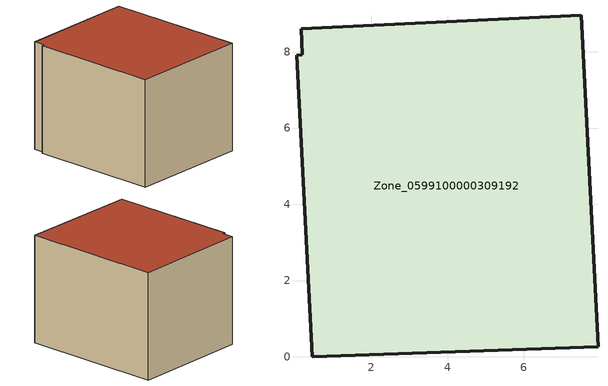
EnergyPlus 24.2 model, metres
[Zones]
Zone_0599100000309192
 floor ground (C_G): 0.04,7.91 0.19,7.93 0.16,8.61 7.51,8.96 7.95,0.26 0.45,0 z0
 wall outside (C_F): 0.45,0 7.95,0.26 7.51,8.96 0.16,8.61 0.19,7.93 0.04,7.91 0.45,0 z0:6.72
 roof outside (C_R): 0.19,7.93 0.04,7.91 0.45,0 7.95,0.26 7.51,8.96 0.16,8.61 z6.72
[BUILDING]
Pand.0599100000309192: North Axis=0; Terrain=City; Loads Convergence Tolerance Value=0.04; Temperature Convergence Tolerance Value=0.4; Solar Distribution=FullExterior; Maximum Number of Warmup Days=25; Minimum Number of Warmup Days=1
[Site:Location]
Rotterdam.The.Hague.AP_ZH_NLD Design_Conditions: Latitude=51.96; Longitude=4.45; Time Zone=1; Elevation=-4.5
[SITE:GROUNDTEMPERATURE:BUILDINGSURFACE]
18, 18, 18, 18, 18, 18, 18, 18, 18, 18, 18, 18
[MATERIAL] Thermal Absorptance=0.9; Solar Absorptance=0.7; Visible Absorptance=0.7
Name | Roughness | Thickness | Conductivity | Density | Specific Heat
G.TC.1946 | MediumSmooth | 0.15 | 1 | 540 | 1210
F.TC.1946 | Rough | 0.3 | 0.857143 | 1920 | 840
R.TC.1946 | MediumRough | 0.2 | 0.909091 | 1500 | 1000
[CONSTRUCTION]
C_G: G.TC.1946
C_F: F.TC.1946
C_R: R.TC.1946
[ZONE]
Zone_0599100000309192: Type=1; Multiplier=1; Ceiling Height=Autocalculate; Volume=Autocalculate; Floor Area=autocalculate; Part of Total Floor Area=Yes
[ZONEINFILTRATION:DESIGNFLOWRATE]
Infil_Zone_0599100000309192: Zone or ZoneList or Space or SpaceList=Zone_0599100000309192; Schedule=AlwaysOn; Design Flow Rate Calculation Method=Flow/Area; Flow Rate per Floor Area=0.003; Constant Term Coefficient=1; Temperature Term Coefficient=0; Velocity Term Coefficient=0; Velocity Squared Term Coefficient=0
[HVACTEMPLATE:ZONE:IDEALLOADSAIRSYSTEM]
Zone_0599100000309192: Maximum Heating Supply Air Temperature=50; Minimum Cooling Supply Air Temperature=13; Maximum Heating Supply Air Humidity Ratio=0.0156; Minimum Cooling Supply Air Humidity Ratio=0.0077; Heating Limit=NoLimit; Cooling Limit=NoLimit; Dehumidification Control Type=ConstantSensibleHeatRatio; Cooling Sensible Heat Ratio=0.7; Dehumidification Setpoint=60; Humidification Control Type=None; Humidification Setpoint=30; Outdoor Air Method=None; Outdoor Air Flow Rate per Person=0.00944; Outdoor Air Flow Rate per Zone Floor Area=0; Outdoor Air Flow Rate per Zone=0; Demand Controlled Ventilation Type=None; Outdoor Air Economizer Type=NoEconomizer; Heat Recovery Type=None; Sensible Heat Recovery Effectiveness=0.7; Latent Heat Recovery Effectiveness=0.65
[ZONECONTROL:THERMOSTAT]
ThermostatControl_Zone_0599100000309192: Zone or ZoneList=Zone_0599100000309192; Control Type Schedule=DualSetpointControlType; Control 1=Thermostat_Zone_0599100000309192; Temperature Difference Between Cutout And Setpoint=0
[THERMOSTATSETPOINT:DUALSETPOINT]
Thermostat_Zone_0599100000309192: Heating Setpoint Temperature Schedule=HeatingSetpoint_Zone_0599100000309192; Cooling Setpoint Temperature Schedule=CoolingSetpoint_Zone_0599100000309192
[SCHEDULE:COMPACT]
HeatingSetpoint_Zone_0599100000309192: Through: 12/31, For: AllDays, Until: 24:00, 21
CoolingSetpoint_Zone_0599100000309192: Through: 12/31, For: AllDays, Until: 24:00, 24
DualSetpointControlType: Through: 12/31, For: AllDays, Until: 24:00, 4
AlwaysOn: Through: 12/31, For: AllDays, Until: 24:00, 1
